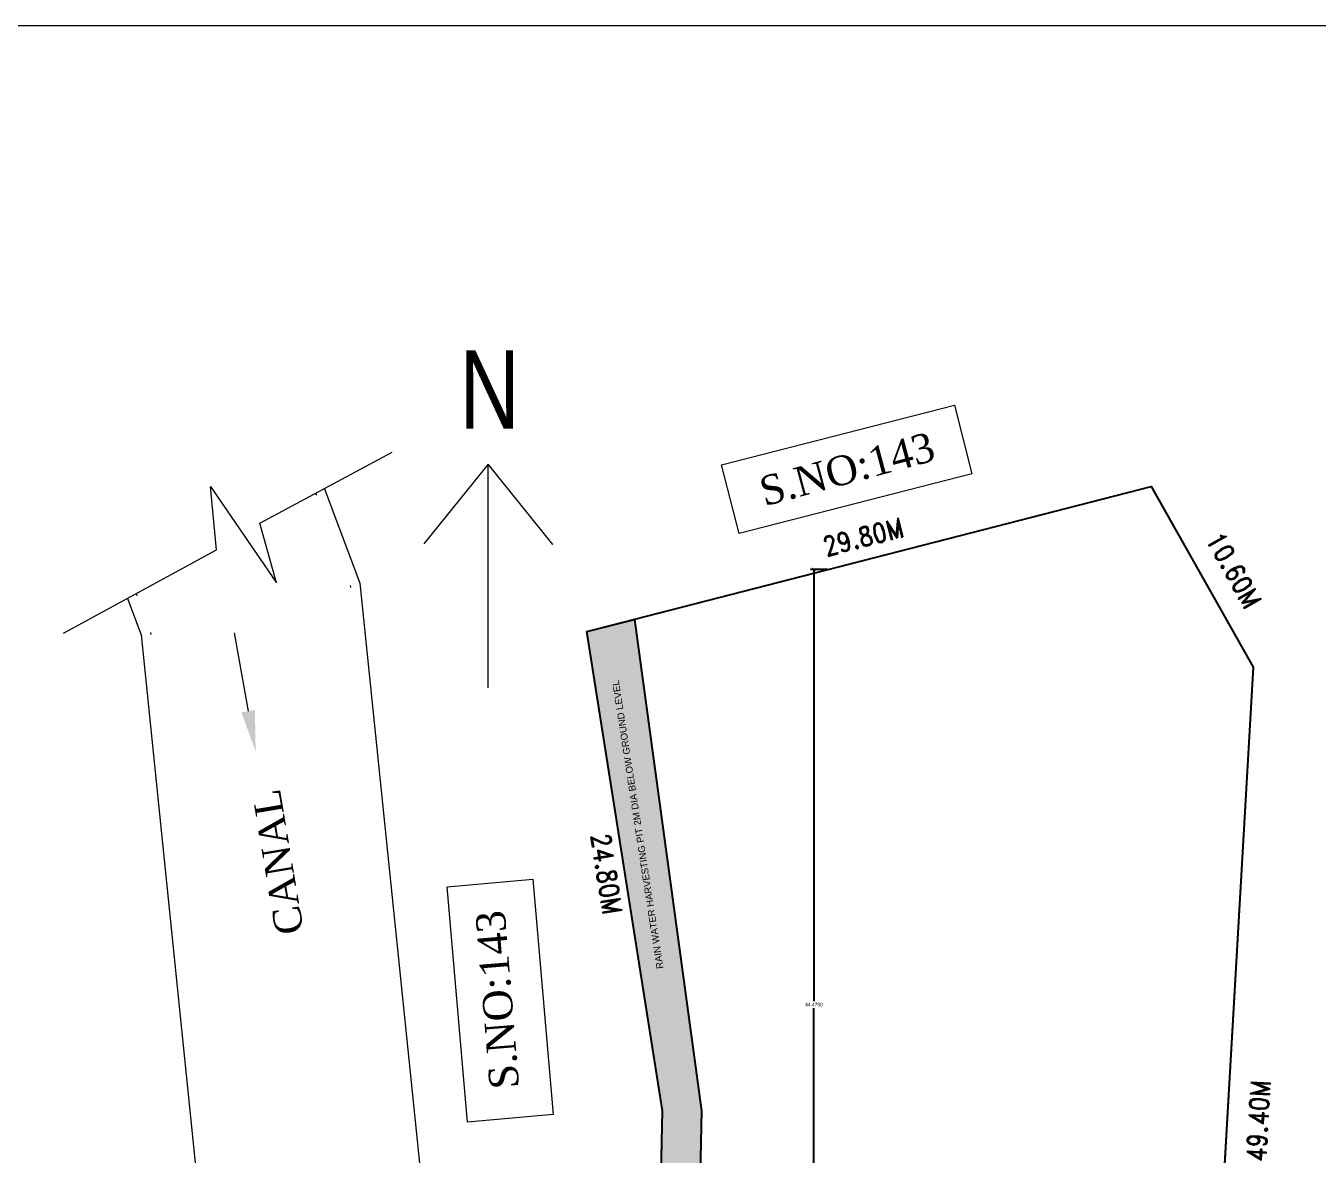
# Model space of a CAD drawing. Header units: metres. Extents: x -1561199 to -1560810, y 43748 to 43956.
# Drawn here: x -1561130.6 to -1561064.5, y 43880 to 43937.7 of the extents above; entities that cross this region are included whole.
import ezdxf
from ezdxf.enums import TextEntityAlignment as Align

# ---------------------------------------------------------------- set-up
doc = ezdxf.new("R2010")
doc.units = ezdxf.units.M
doc.header["$LTSCALE"] = 750
doc.header["$MEASUREMENT"] = 0
doc.header["$PDMODE"] = 35
doc.header["$PDSIZE"] = 50
doc.linetypes.add('FF_MASTER BEDROOM_TOILET_SEC_XREF$0$DOT', pattern=[0.25, 0, -0.25])
doc.layers.get('0').update_dxf_attribs({"lineweight": 5, "plot": 0})
doc.layers.get('Defpoints').update_dxf_attribs({"lineweight": 0})
for name, color, linetype in [('BLK_1_LVL_0_REAR_SETBACK', 11, 'Continuous'), ('PLOT_BOUNDARY', 70, 'Continuous'), ('RWH', 130, 'Continuous')]:
    doc.layers.add(name, color=color, linetype=linetype)
doc.layers.add('ED', color=30, linetype='Continuous', lineweight=0)
doc.layers.add('NORTH_DIRECTION', color=7, linetype='Continuous', lineweight=0)
doc.styles.add('ARIAL', font='romand.shx', dxfattribs={"width": 0.85})
doc.styles.add('S', font='swiss.ttf')
doc.styles.get("Standard").update_dxf_attribs({"font": 'arial.ttf'})
doc.styles.add('style5', font='pala.ttf', dxfattribs={"height": 48})
doc.styles.add('style6', font='romantic.ttf')
doc.styles.add('USA TEXT', font='GOTHIC.TTF', dxfattribs={"width": 0.8})
doc.dimstyles.new('MEATERS', dxfattribs={"dimtxt": 1, "dimasz": 0.4, "dimexe": 0.4, "dimexo": 0.4, "dimgap": 0.09, "dimtad": 0, "dimzin": 0, "dimdsep": 46, "dimtxsty": 'ARIAL', "dimcen": 0.09, "dimse1": 1, "dimse2": 1, "dimsd1": 1, "dimsd2": 1, "dimclrd": 144, "dimclre": 144, "dimclrt": 256, "dimaunit": 1, "dimadec": 3, "dimazin": 0, "dimtfac": 1, "dimtofl": 0, "dimtmove": 1, "dimatfit": 2, "dimfxl": 0, "dimtolj": 1, "dimtzin": 0, "dimlwd": -1, "dimlwe": -1, "dimarcsym": 0})
doc.dimstyles.new('STANDARD$0', dxfattribs={"dimscale": 0, "dimtxt": 9, "dimasz": 2, "dimexe": 2, "dimexo": 1, "dimgap": 0.5, "dimtad": 1, "dimdec": 1, "dimzin": 0, "dimdsep": 46, "dimlunit": 4, "dimtxsty": 'Standard', "dimblk1": 'ARCHTICK', "dimblk2": 'ARCHTICK', "dimsah": 1, "dimcen": 0, "dimdle": 1.5, "dimclrd": 1, "dimclre": 1, "dimclrt": 4, "dimadec": 0, "dimazin": 0, "dimtfac": 0.3, "dimtdec": 1, "dimtix": 1, "dimtmove": 0, "dimatfit": 3, "dimldrblk": 'ARCHTICK', "dimfxl": 0, "dimfrac": 2, "dimtolj": 1, "dimtzin": 0, "dimarcsym": 0})

# ---------------------------------------------------------------- blocks, each defined once
blk = doc.blocks.new('*D197')
at = {"layer": 'Defpoints', "color": 0, "ltscale": 25}
for p in [(-1561073.358, 43915.279), (-1561073.066, 43914.143), (-1561101.928, 43906.726)]:
    blk.add_point(p, dxfattribs=at)
at = {"ltscale": 25, "insert": (-1561087.799, 43911.568), "char_height": 1, "attachment_point": 5, "rotation": 14.41188, "style": 'ARIAL'}
blk.add_mtext('\\A1;29.80M', dxfattribs=at)
blk = doc.blocks.new('*D198')
at = {"layer": 'Defpoints', "color": 0, "ltscale": 25}
for p in [(-1561101.928, 43906.726), (-1561102.849, 43906.581), (-1561098.068, 43882.228)]:
    blk.add_point(p, dxfattribs=at)
at = {"ltscale": 25, "insert": (-1561100.92, 43894.338), "char_height": 1, "attachment_point": 5, "rotation": 278.9545, "style": 'ARIAL'}
blk.add_mtext('\\A1;24.80M', dxfattribs=at)
blk = doc.blocks.new('*D199')
at = {"layer": 'Defpoints', "color": 0, "ltscale": 25}
for p in [(-1561099.359, 43881.8), (-1561097.264, 43881.755), (-1561098.273, 43834.166)]:
    blk.add_point(p, dxfattribs=at)
at = {"ltscale": 25, "insert": (-1561099.808, 43860.604), "char_height": 1, "attachment_point": 5, "rotation": 88.78578, "style": 'ARIAL'}
blk.add_mtext('\\A1;47.60M', dxfattribs=at)
blk = doc.blocks.new('*D200')
at = {"layer": 'Defpoints', "color": 0, "ltscale": 25}
for p in [(-1561070.526, 43915.493), (-1561065.324, 43906.257), (-1561066.453, 43905.621)]:
    blk.add_point(p, dxfattribs=at)
at = {"ltscale": 25, "insert": (-1561068.842, 43909.861), "char_height": 1, "attachment_point": 5, "rotation": 299.38973, "style": 'ARIAL'}
blk.add_mtext('\\A1;10.60M', dxfattribs=at)
blk = doc.blocks.new('*D201')
at = {"layer": 'Defpoints', "color": 0, "ltscale": 25}
for p in [(-1561067.864, 43904.907, -381.467), (-1561070.703, 43855.593, -22.097), (-1561069.678, 43855.535)]:
    blk.add_point(p, dxfattribs=at)
at = {"ltscale": 25, "insert": (-1561067.598, 43881.733), "char_height": 1, "attachment_point": 5, "rotation": 86.70555, "style": 'ARIAL'}
blk.add_mtext('\\A1;49.40M', dxfattribs=at)
blk = doc.blocks.new('ASDFDSF')
blk.add_lwpolyline([(2518.56, -100.209), (2519.013, -104.241)])
blk.add_solid([(2519.362, -104.199), (2519.262, -106.332), (2518.665, -104.282)])
blk = doc.blocks.new('_ArchTick')
at = {"color": 0, "linetype": 'ByBlock', "const_width": 0.15}
blk.add_lwpolyline([(-0.5, -0.5), (0.5, 0.5)], dxfattribs=at)
blk = doc.blocks.new('*D294')
at = {"layer": 'Defpoints', "color": 0}
for p in [(-1561090.317, 43909.902), (-1561089.57, 43909.902, -22.097), (-1561089.785, 43865.427, -22.097)]:
    blk.add_point(p, dxfattribs=at)
at = {"layer": 'ED', "color": 0, "lineweight": -2}
for p, q in [((-1561089.632, 43909.902), (-1561090.497, 43909.902)), ((-1561090.317, 43909.902), (-1561090.317, 43887.846)), ((-1561090.317, 43865.427), (-1561090.317, 43887.482)), ((-1561089.848, 43865.427), (-1561090.497, 43865.427))]:
    blk.add_line(p, q, dxfattribs=at)
at = {"layer": 'ED', "color": 0, "lineweight": -2, "xscale": 0.18, "yscale": 0.18, "zscale": 0.18}
for p, rotation in [((-1561090.317, 43909.902), 90), ((-1561090.317, 43865.427), 270)]:
    blk.add_blockref('_ArchTick', p, dxfattribs=dict(at, rotation=rotation))
at = {"layer": 'ED', "color": 0, "insert": (-1561090.317, 43887.664), "char_height": 0.18, "attachment_point": 5}
blk.add_mtext('\\A1;44.4750', dxfattribs=at)

msp = doc.modelspace()

# ---------------------------------------------------------------- hatches: boundary and pattern name
h = msp.add_hatch()
h.set_pattern_fill('HEX', color=0, scale=1.5)
h.set_pattern_definition([(0, (-1563908.30594, 43980.64817), (0, 0.324759526), [0.1875, -0.375]), (120, (-1563908.30594, 43980.64817), (-0.28125, -0.162379763), [0.1875, -0.375]), (60, (-1563908.11844, 43980.64817), (-0.28125, 0.162379763), [0.1875, -0.375])])
h.paths.add_polyline_path([(-1561096.06831, 43882.22806), (-1561099.49365, 43907.35149), (-1561101.92844, 43906.72581), (-1561098.06831, 43882.22806), (-1561098.68503, 43853.13108), (-1561096.68548, 43853.0887)])
h.paths.add_polyline_path([(-1561098.04565, 43890.34157), (-1561100.08247, 43903.46613), (-1561100.60126, 43903.38562), (-1561098.56444, 43890.26106)], flags=24)
h.paths.add_polyline_path([(-1561097.35052, 43859.84028), (-1561097.07578, 43873.1191), (-1561097.60067, 43873.12996), (-1561097.87541, 43859.85114)], flags=24)

# ---------------------------------------------------------------- linework, layer by layer
at = {"color": 0}
for p, q in [((-1561118.64904, 43912.26429), (-1561111.88458, 43915.89319)), ((-1561120.85769, 43910.90646), (-1561121.17803, 43914.14955)), ((-1561121.17803, 43914.14955), (-1561117.80503, 43909.22494)), ((-1561117.80503, 43909.22494), (-1561118.64904, 43912.26429)), ((-1561128.68907, 43906.65192), (-1561120.85769, 43910.90646))]:
    msp.add_line(p, q, dxfattribs=at)
msp.add_lwpolyline([(-1561199.40878, 43747.52247), (-1560810.4486, 43747.52247), (-1560810.4486, 43937.6892), (-1561199.40878, 43937.6892)], close=True)
for points in [[(-1561095.03898, 43915.25646), (-1561083.13849, 43918.3105), (-1561082.23588, 43914.79337), (-1561094.13638, 43911.73933)], [(-1561108.02686, 43881.66022), (-1561109.07676, 43893.69108), (-1561104.69559, 43894.07341), (-1561103.64569, 43882.04256)]]:
    msp.add_lwpolyline(points, close=True, dxfattribs=at)
at = {"color": 0, "elevation": -381.20583}
for points in [[(-1561115.3508, 43914.03368), (-1561113.53468, 43909.2015), (-1561109.81143, 43872.93824), (-1561107.65633, 43828.83618), (-1561103.62464, 43815.47241), (-1561100.09035, 43797.4297)], [(-1561125.42148, 43908.4271), (-1561124.72385, 43906.57089), (-1561121.18229, 43872.07729), (-1561118.97382, 43826.88278), (-1561115.47284, 43809.53549), (-1561115.47284, 43809.53549)]]:
    msp.add_lwpolyline(points, dxfattribs=at)
at = {"color": 0, "linetype": 'FF_MASTER BEDROOM_TOILET_SEC_XREF$0$DOT', "elevation": -381.20583}
for points in [[(-1561115.79532, 43913.79521), (-1561114.02546, 43909.08612), (-1561110.31018, 43872.90047), (-1561108.15274, 43828.7505), (-1561104.11053, 43815.35184), (-1561100.58102, 43797.33358)], [(-1561124.97791, 43908.66808), (-1561124.23307, 43906.68627), (-1561120.68354, 43872.11505), (-1561118.47625, 43826.94479), (-1561114.46849, 43807.08642)]]:
    msp.add_lwpolyline(points, dxfattribs=at)
at = {"layer": 'BLK_1_LVL_0_REAR_SETBACK', "elevation": -381.46736}
msp.add_lwpolyline([(-1561070.29771, 43862.63214), (-1561084.95932, 43862.63214), (-1561084.95932, 43865.42674), (-1561089.78545, 43865.42674), (-1561089.78545, 43862.63214), (-1561095.75562, 43862.6322), (-1561098.48365, 43862.6322), (-1561098.06831, 43882.22806), (-1561101.92844, 43906.72581), (-1561073.06619, 43914.14275), (-1561067.86427, 43904.90695), (-1561070.29771, 43862.63214)], close=True, dxfattribs=at)
at = {"layer": 'NORTH_DIRECTION', "color": 7}
for points in [[(-1561106.98037, 43903.84709), (-1561106.98037, 43903.84709), (-1561106.97838, 43915.27929), (-1561110.262, 43911.20904)], [(-1561103.66927, 43911.17453), (-1561103.66927, 43911.17453), (-1561106.97838, 43915.27929)]]:
    msp.add_lwpolyline(points, dxfattribs=at)
at = {"layer": 'PLOT_BOUNDARY', "color": 70, "elevation": -381.46736}
msp.add_lwpolyline([(-1561073.06619, 43914.14275), (-1561067.86427, 43904.90695), (-1561070.70287, 43855.59349), (-1561062.94185, 43800.31757), (-1561097.3864, 43822.18566), (-1561099.07698, 43834.63875), (-1561098.06831, 43882.22806), (-1561101.92844, 43906.72581)], close=True, dxfattribs=at)
at = {"layer": 'RWH', "elevation": -762.93472}
msp.add_lwpolyline([(-1561096.68548, 43853.0887), (-1561098.68503, 43853.13108), (-1561098.06831, 43882.22806), (-1561101.92844, 43906.72581), (-1561099.49215, 43907.35188), (-1561096.06831, 43882.22806)], close=True, dxfattribs=at)

# ---------------------------------------------------------------- block references
at = {"color": 0, "rotation": 3.671654722970367}
msp.add_blockref('ASDFDSF', (-1563639.76467, 43845.37669), dxfattribs=at)

# ---------------------------------------------------------------- texts
at = {"color": 0, "style": 'style5'}
for rotation, p in [(15.0783991, (-1561088.62493, 43915.0372)), (94.6779711, (-1561106.50248, 43887.90687))]:
    msp.add_text('S.NO:143', height=1.503239, rotation=rotation, dxfattribs=at).set_placement(p, align=Align.MIDDLE)
at = {"color": 0, "style": 'style6'}
msp.add_text('CANAL', height=1.437394, rotation=99.5179674, dxfattribs=at).set_placement((-1561116.39721, 43891.37954, -476.86842))
at = {"color": 0, "lineweight": -2, "insert": (-1561099.32346, 43896.8636, -762.93472), "char_height": 0.35, "width": 19.3466254, "attachment_point": 5, "rotation": 98.8214338, "style": 'S'}
msp.add_mtext('\\A1;RAIN WATER HARVESTING PIT 2M DIA BELOW GROUND LEVEL', dxfattribs=at)
at = {"layer": 'NORTH_DIRECTION', "color": 7, "insert": (-1561108.44281, 43921.10426), "char_height": 4, "width": 1.1850696, "attachment_point": 1, "style": 'USA TEXT'}
msp.add_mtext('N', dxfattribs=at)

# ---------------------------------------------------------------- dimensions: what is measured, and where the dimension line sits
at = {"color": 0, "ltscale": 25}
for base, p1, p2, angle, picture, middle in [((-1561073.35827, 43915.27935, -381.46736), (-1561101.92844, 43906.72581, -381.46736), (-1561073.06619, 43914.14275, -381.46736), 14.4118803, '*D197', (-1561087.79898, 43911.56841, -381.46736)), ((-1561066.45347, 43905.62095, -381.46736), (-1561070.5261, 43915.49281, -381.46736), (-1561065.32418, 43906.25701, -381.46736), 299.3897278, '*D200', (-1561068.84157, 43909.86092, -381.46736)), ((-1561102.84915, 43906.58073, -381.46736), (-1561098.06831, 43882.22806, -381.46736), (-1561101.92844, 43906.72581, -381.46736), 98.954502, '*D198', (-1561100.92011, 43894.33833, -381.46736)), ((-1561069.67837, 43855.53452), (-1561067.86427, 43904.90695, -381.46736), (-1561070.70287, 43855.59349, -22.0971), 266.705552, '*D201', (-1561067.59818, 43881.73347)), ((-1561099.35924, 43881.79962, -381.46736), (-1561098.27252, 43834.1659, -381.46736), (-1561097.26385, 43881.75521, -381.46736), 88.7857795, '*D199', (-1561099.80848, 43860.60448, -381.46736))]:
    dim = msp.add_linear_dim(base=base, p1=p1, p2=p2, angle=angle, dimstyle='MEATERS', override={"dimpost": 'M'}, dxfattribs=at)
    dim.commit()
    dim.dimension.update_dxf_attribs({"geometry": picture, "text_midpoint": middle, "dimtype": 161})
at = {"layer": 'ED'}
dim = msp.add_linear_dim(base=(-1561090.31727, 43909.90177, -359.37026), p1=(-1561089.78545, 43865.42674, -381.46736), p2=(-1561089.56951, 43909.90177, -381.46736), angle=90, dimstyle='STANDARD$0', override={"dimscale": 1, "dimtxt": 0.18, "dimasz": 0.18, "dimexe": 0.18, "dimexo": 0.0625, "dimgap": 0.09, "dimtih": 1, "dimtoh": 1, "dimdec": 4, "dimlunit": 2, "dimblk": 'ArchTick', "dimsah": 0, "dimcen": 0.09, "dimdle": 0, "dimclrd": 0, "dimclre": 0, "dimclrt": 0, "dimtfac": 1, "dimtdec": 4, "dimtix": 0, "dimtofl": 0, "dimtmove": 1, "dimfxl": 5, "dimfrac": 0}, dxfattribs=at)
dim.commit()
dim.dimension.update_dxf_attribs({"geometry": '*D294', "text_midpoint": (-1561090.31727, 43887.66426, -359.37026)})

doc.saveas('drawing.dxf')
